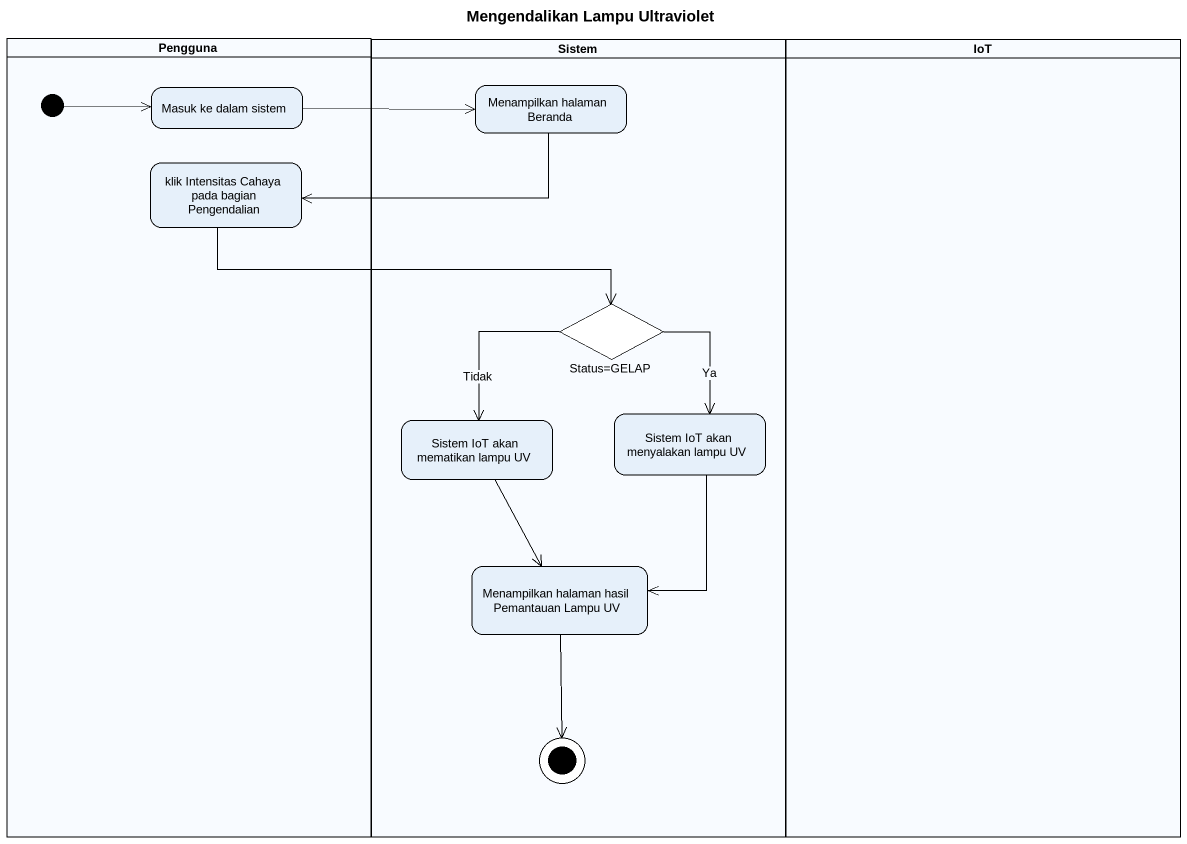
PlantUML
@startuml
title Mengendalikan Lampu Ultraviolet
hide empty description
state Pengguna <<partition>> {
  state "Masuk ke dalam sistem" as Masuk_ke_dalam_sistem
  state "klik Intensitas Cahaya pada bagian Pengendalian" as klik_Intensitas_Cahaya_pada
  [*] -right-> Masuk_ke_dalam_sistem
}
state Sistem <<partition>> {
  state "Menampilkan halaman Beranda" as Menampilkan_halaman_Beranda
  state "Status=GELAP" as Status_GELAP <<choice>>
  state "Sistem IoT akan menyalakan lampu UV" as Sistem_IoT_akan_menyalakan
  state "Sistem IoT akan mematikan lampu UV" as Sistem_IoT_akan_mematikan
  state "Menampilkan halaman hasil Pemantauan Lampu UV" as Menampilkan_halaman_hasil
  Menampilkan_halaman_hasil --> [*]
}
state IoT <<partition>>
Masuk_ke_dalam_sistem -right-> Menampilkan_halaman_Beranda
Menampilkan_halaman_Beranda -left-> klik_Intensitas_Cahaya_pada
klik_Intensitas_Cahaya_pada -right-> Status_GELAP
Status_GELAP --> Sistem_IoT_akan_menyalakan : Ya
Status_GELAP --> Sistem_IoT_akan_mematikan : Tidak
Sistem_IoT_akan_menyalakan --> Menampilkan_halaman_hasil
Sistem_IoT_akan_mematikan --> Menampilkan_halaman_hasil
@enduml
